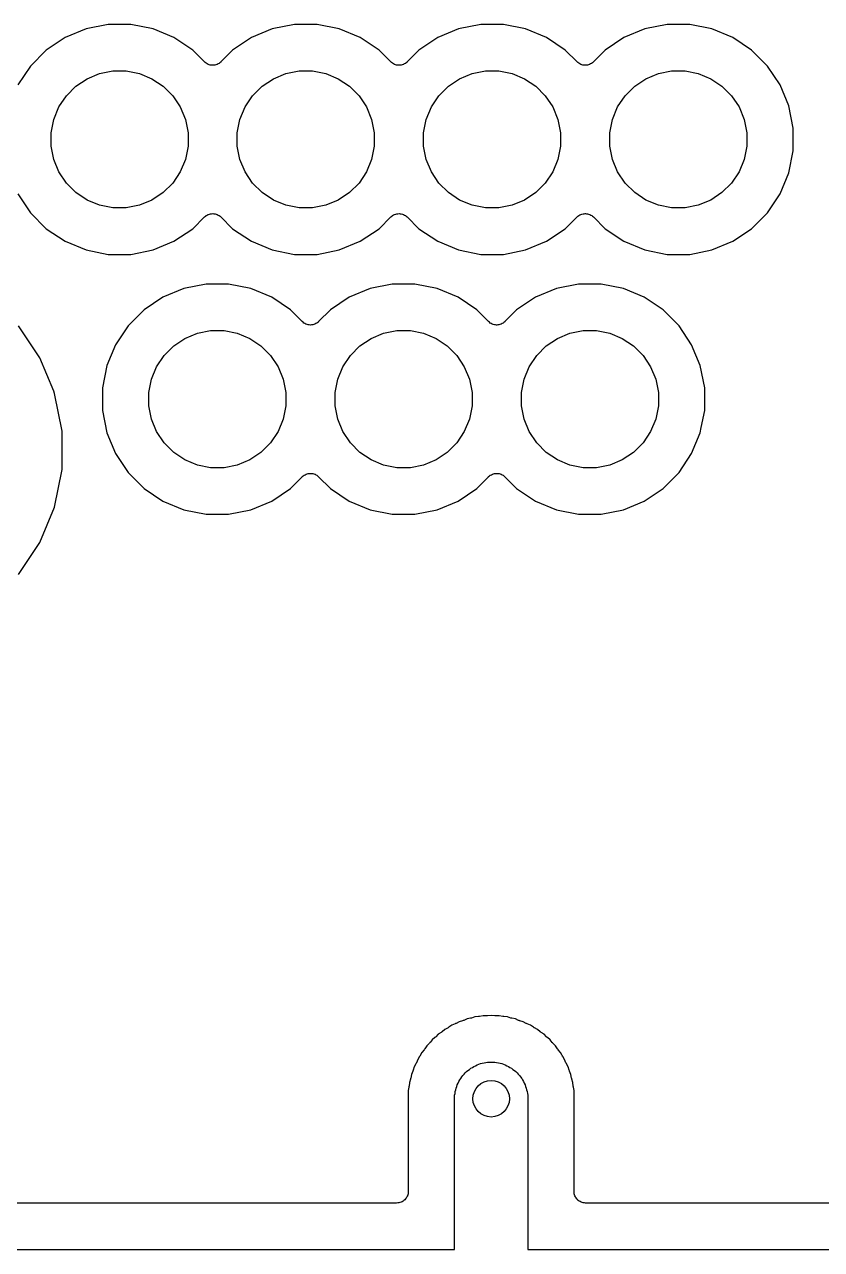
# Model space of a CAD drawing. Extents: x 1.79 to 9.66, y -5.89 to -1.5.
# Drawn here: x 2.637 to 2.981, y -4.587 to -4.059 of the extents above; entities that cross this region are included whole.
import ezdxf

# ---------------------------------------------------------------- set-up
doc = ezdxf.new("R2010")
doc.units = 0
doc.header["$MEASUREMENT"] = 0
doc.layers.add('BLACK', color=7, linetype='CONTINUOUS')

msp = doc.modelspace()

# ---------------------------------------------------------------- linework, layer by layer
at = {"layer": 'BLACK', "linetype": 'CONTINUOUS'}
for p, q in [((2.67347, -4.05874), (2.6639, -4.06064)), ((2.68322, -4.05874), (2.67347, -4.05874)), ((2.69279, -4.06064), (2.68322, -4.05874)), ((2.75378, -4.05874), (2.74421, -4.06064)), ((2.76354, -4.05874), (2.75378, -4.05874)), ((2.77311, -4.06064), (2.76354, -4.05874)), ((2.8341, -4.05874), (2.82453, -4.06064)), ((2.84385, -4.05874), (2.8341, -4.05874)), ((2.85342, -4.06064), (2.84385, -4.05874)), ((2.91441, -4.05874), (2.90484, -4.06064)), ((2.92417, -4.05874), (2.91441, -4.05874)), ((2.93374, -4.06064), (2.92417, -4.05874)), ((2.65489, -4.06438), (2.64677, -4.0698)), ((2.6639, -4.06064), (2.65489, -4.06438)), ((2.70181, -4.06438), (2.69279, -4.06064)), ((2.70992, -4.0698), (2.70181, -4.06438)), ((2.7352, -4.06438), (2.72709, -4.0698)), ((2.74421, -4.06064), (2.7352, -4.06438)), ((2.78212, -4.06438), (2.77311, -4.06064)), ((2.79023, -4.0698), (2.78212, -4.06438)), ((2.81552, -4.06438), (2.8074, -4.0698)), ((2.82453, -4.06064), (2.81552, -4.06438)), ((2.86244, -4.06438), (2.85342, -4.06064)), ((2.87055, -4.0698), (2.86244, -4.06438)), ((2.89583, -4.06438), (2.88772, -4.0698)), ((2.90484, -4.06064), (2.89583, -4.06438)), ((2.94275, -4.06438), (2.93374, -4.06064)), ((2.95086, -4.0698), (2.94275, -4.06438)), ((2.64677, -4.0698), (2.63988, -4.0767)), ((2.71497, -4.07485), (2.70992, -4.0698)), ((2.72709, -4.0698), (2.72204, -4.07485)), ((2.79528, -4.07485), (2.79023, -4.0698)), ((2.8074, -4.0698), (2.80235, -4.07485)), ((2.8756, -4.07485), (2.87055, -4.0698)), ((2.88772, -4.0698), (2.88267, -4.07485)), ((2.95776, -4.0767), (2.95086, -4.0698)), ((2.71533, -4.07514), (2.71497, -4.07485)), ((2.71569, -4.07545), (2.71533, -4.07514)), ((2.72199, -4.0749), (2.72162, -4.07519)), ((2.72201, -4.07487), (2.72199, -4.0749)), ((2.72202, -4.07487), (2.72201, -4.07487)), ((2.72201, -4.07487), (2.72201, -4.07487)), ((2.72204, -4.07485), (2.72202, -4.07487)), ((2.79565, -4.07514), (2.79528, -4.07485)), ((2.79601, -4.07545), (2.79565, -4.07514)), ((2.8023, -4.0749), (2.80193, -4.07519)), ((2.80233, -4.07487), (2.8023, -4.0749)), ((2.80235, -4.07485), (2.80233, -4.07487)), ((2.80233, -4.07487), (2.80233, -4.07487)), ((2.80233, -4.07487), (2.80233, -4.07487)), ((2.87596, -4.07514), (2.8756, -4.07485)), ((2.87632, -4.07545), (2.87596, -4.07514)), ((2.88262, -4.0749), (2.88225, -4.07519)), ((2.88264, -4.07487), (2.88262, -4.0749)), ((2.88265, -4.07487), (2.88264, -4.07487)), ((2.88264, -4.07487), (2.88264, -4.07487)), ((2.88267, -4.07485), (2.88265, -4.07487)), ((2.63988, -4.0767), (2.63446, -4.08481)), ((2.66436, -4.0821), (2.66973, -4.07987)), ((2.66973, -4.07987), (2.67544, -4.07874)), ((2.67544, -4.07874), (2.68125, -4.07874)), ((2.68125, -4.07874), (2.68696, -4.07987)), ((2.68696, -4.07987), (2.69233, -4.0821)), ((2.71571, -4.07546), (2.71569, -4.07545)), ((2.71572, -4.07547), (2.71571, -4.07546)), ((2.71614, -4.07569), (2.71572, -4.07547)), ((2.71655, -4.07591), (2.71614, -4.07569)), ((2.71657, -4.07592), (2.71655, -4.07591)), ((2.71658, -4.07593), (2.71657, -4.07592)), ((2.71703, -4.07606), (2.71658, -4.07593)), ((2.71748, -4.07621), (2.71703, -4.07606)), ((2.7175, -4.07621), (2.71748, -4.07621)), ((2.71752, -4.07621), (2.7175, -4.07621)), ((2.71798, -4.07626), (2.71752, -4.07621)), ((2.71845, -4.07631), (2.71798, -4.07626)), ((2.71847, -4.07631), (2.71845, -4.07631)), ((2.71849, -4.07631), (2.71847, -4.07631)), ((2.71895, -4.07627), (2.71849, -4.07631)), ((2.71942, -4.07623), (2.71895, -4.07627)), ((2.71944, -4.07622), (2.71942, -4.07623)), ((2.71946, -4.07622), (2.71944, -4.07622)), ((2.71991, -4.07609), (2.71946, -4.07622)), ((2.72036, -4.07595), (2.71991, -4.07609)), ((2.72038, -4.07595), (2.72036, -4.07595)), ((2.72039, -4.07594), (2.72038, -4.07595)), ((2.72081, -4.07572), (2.72039, -4.07594)), ((2.72123, -4.0755), (2.72081, -4.07572)), ((2.72124, -4.07549), (2.72123, -4.0755)), ((2.72126, -4.07549), (2.72124, -4.07549)), ((2.72162, -4.07519), (2.72126, -4.07549)), ((2.74467, -4.0821), (2.75005, -4.07987)), ((2.75005, -4.07987), (2.75575, -4.07874)), ((2.75575, -4.07874), (2.76157, -4.07874)), ((2.76157, -4.07874), (2.76727, -4.07987)), ((2.76727, -4.07987), (2.77265, -4.0821)), ((2.79602, -4.07546), (2.79601, -4.07545)), ((2.79604, -4.07547), (2.79602, -4.07546)), ((2.79645, -4.07569), (2.79604, -4.07547)), ((2.79687, -4.07591), (2.79645, -4.07569)), ((2.79688, -4.07592), (2.79687, -4.07591)), ((2.7969, -4.07593), (2.79688, -4.07592)), ((2.79735, -4.07606), (2.7969, -4.07593)), ((2.7978, -4.07621), (2.79735, -4.07606)), ((2.79781, -4.07621), (2.7978, -4.07621)), ((2.79783, -4.07621), (2.79781, -4.07621)), ((2.7983, -4.07626), (2.79783, -4.07621)), ((2.79877, -4.07631), (2.7983, -4.07626)), ((2.79878, -4.07631), (2.79877, -4.07631)), ((2.7988, -4.07631), (2.79878, -4.07631)), ((2.79927, -4.07627), (2.7988, -4.07631)), ((2.79974, -4.07623), (2.79927, -4.07627)), ((2.79976, -4.07622), (2.79974, -4.07623)), ((2.79977, -4.07622), (2.79976, -4.07622)), ((2.80022, -4.07609), (2.79977, -4.07622)), ((2.80068, -4.07595), (2.80022, -4.07609)), ((2.80069, -4.07595), (2.80068, -4.07595)), ((2.80071, -4.07594), (2.80069, -4.07595)), ((2.80112, -4.07572), (2.80071, -4.07594)), ((2.80154, -4.0755), (2.80112, -4.07572)), ((2.80156, -4.07549), (2.80154, -4.0755)), ((2.80157, -4.07549), (2.80156, -4.07549)), ((2.80193, -4.07519), (2.80157, -4.07549)), ((2.82499, -4.0821), (2.83036, -4.07987)), ((2.83036, -4.07987), (2.83607, -4.07874)), ((2.83607, -4.07874), (2.84188, -4.07874)), ((2.84188, -4.07874), (2.84759, -4.07987)), ((2.84759, -4.07987), (2.85296, -4.0821)), ((2.87634, -4.07546), (2.87632, -4.07545)), ((2.87635, -4.07547), (2.87634, -4.07546)), ((2.87677, -4.07569), (2.87635, -4.07547)), ((2.87718, -4.07591), (2.87677, -4.07569)), ((2.8772, -4.07592), (2.87718, -4.07591)), ((2.87721, -4.07593), (2.8772, -4.07592)), ((2.87766, -4.07606), (2.87721, -4.07593)), ((2.87811, -4.07621), (2.87766, -4.07606)), ((2.87813, -4.07621), (2.87811, -4.07621)), ((2.87815, -4.07621), (2.87813, -4.07621)), ((2.87861, -4.07626), (2.87815, -4.07621)), ((2.87908, -4.07631), (2.87861, -4.07626)), ((2.8791, -4.07631), (2.87908, -4.07631)), ((2.87912, -4.07631), (2.8791, -4.07631)), ((2.87958, -4.07627), (2.87912, -4.07631)), ((2.88005, -4.07623), (2.87958, -4.07627)), ((2.88007, -4.07622), (2.88005, -4.07623)), ((2.88009, -4.07622), (2.88007, -4.07622)), ((2.88054, -4.07609), (2.88009, -4.07622)), ((2.88099, -4.07595), (2.88054, -4.07609)), ((2.88101, -4.07595), (2.88099, -4.07595)), ((2.88102, -4.07594), (2.88101, -4.07595)), ((2.88144, -4.07572), (2.88102, -4.07594)), ((2.88186, -4.0755), (2.88144, -4.07572)), ((2.88187, -4.07549), (2.88186, -4.0755)), ((2.88189, -4.07549), (2.88187, -4.07549)), ((2.88225, -4.07519), (2.88189, -4.07549)), ((2.9053, -4.0821), (2.91068, -4.07987)), ((2.91068, -4.07987), (2.91638, -4.07874)), ((2.91638, -4.07874), (2.9222, -4.07874)), ((2.9222, -4.07874), (2.9279, -4.07987)), ((2.9279, -4.07987), (2.93328, -4.0821)), ((2.96318, -4.08481), (2.95776, -4.0767)), ((2.65541, -4.08944), (2.65952, -4.08533)), ((2.65952, -4.08533), (2.66436, -4.0821)), ((2.69233, -4.0821), (2.69717, -4.08533)), ((2.69717, -4.08533), (2.70128, -4.08944)), ((2.73573, -4.08944), (2.73984, -4.08533)), ((2.73984, -4.08533), (2.74467, -4.0821)), ((2.77265, -4.0821), (2.77748, -4.08533)), ((2.77748, -4.08533), (2.7816, -4.08944)), ((2.81604, -4.08944), (2.82015, -4.08533)), ((2.82015, -4.08533), (2.82499, -4.0821)), ((2.85296, -4.0821), (2.8578, -4.08533)), ((2.8578, -4.08533), (2.86191, -4.08944)), ((2.89636, -4.08944), (2.90047, -4.08533)), ((2.90047, -4.08533), (2.9053, -4.0821)), ((2.93328, -4.0821), (2.93811, -4.08533)), ((2.93811, -4.08533), (2.94223, -4.08944)), ((2.96692, -4.09382), (2.96318, -4.08481)), ((2.65218, -4.09428), (2.65541, -4.08944)), ((2.70128, -4.08944), (2.70451, -4.09428)), ((2.73249, -4.09428), (2.73573, -4.08944)), ((2.7816, -4.08944), (2.78483, -4.09428)), ((2.81281, -4.09428), (2.81604, -4.08944)), ((2.86191, -4.08944), (2.86514, -4.09428)), ((2.89312, -4.09428), (2.89636, -4.08944)), ((2.94223, -4.08944), (2.94546, -4.09428)), ((2.64995, -4.09965), (2.65218, -4.09428)), ((2.70451, -4.09428), (2.70674, -4.09965)), ((2.73027, -4.09965), (2.73249, -4.09428)), ((2.78483, -4.09428), (2.78705, -4.09965)), ((2.81058, -4.09965), (2.81281, -4.09428)), ((2.86514, -4.09428), (2.86737, -4.09965)), ((2.8909, -4.09965), (2.89312, -4.09428)), ((2.94546, -4.09428), (2.94768, -4.09965)), ((2.96882, -4.10339), (2.96692, -4.09382)), ((2.64882, -4.10536), (2.64995, -4.09965)), ((2.70674, -4.09965), (2.70787, -4.10536)), ((2.72913, -4.10536), (2.73027, -4.09965)), ((2.78705, -4.09965), (2.78819, -4.10536)), ((2.80945, -4.10536), (2.81058, -4.09965)), ((2.86737, -4.09965), (2.8685, -4.10536)), ((2.88976, -4.10536), (2.8909, -4.09965)), ((2.94768, -4.09965), (2.94882, -4.10536)), ((2.64882, -4.11118), (2.64882, -4.10536)), ((2.70787, -4.10536), (2.70787, -4.11118)), ((2.72913, -4.11118), (2.72913, -4.10536)), ((2.78819, -4.10536), (2.78819, -4.11118)), ((2.80945, -4.11118), (2.80945, -4.10536)), ((2.8685, -4.10536), (2.8685, -4.11118)), ((2.88976, -4.11118), (2.88976, -4.10536)), ((2.94882, -4.10536), (2.94882, -4.11118)), ((2.96882, -4.11315), (2.96882, -4.10339)), ((2.64995, -4.11688), (2.64882, -4.11118)), ((2.70787, -4.11118), (2.70674, -4.11688)), ((2.73027, -4.11688), (2.72913, -4.11118)), ((2.78819, -4.11118), (2.78705, -4.11688)), ((2.81058, -4.11688), (2.80945, -4.11118)), ((2.8685, -4.11118), (2.86737, -4.11688)), ((2.8909, -4.11688), (2.88976, -4.11118)), ((2.94882, -4.11118), (2.94768, -4.11688)), ((2.65218, -4.12225), (2.64995, -4.11688)), ((2.70674, -4.11688), (2.70451, -4.12225)), ((2.73249, -4.12225), (2.73027, -4.11688)), ((2.78705, -4.11688), (2.78483, -4.12225)), ((2.81281, -4.12225), (2.81058, -4.11688)), ((2.86737, -4.11688), (2.86514, -4.12225)), ((2.89312, -4.12225), (2.8909, -4.11688)), ((2.94768, -4.11688), (2.94546, -4.12225)), ((2.96692, -4.12271), (2.96882, -4.11315)), ((2.65541, -4.12709), (2.65218, -4.12225)), ((2.70451, -4.12225), (2.70128, -4.12709)), ((2.73573, -4.12709), (2.73249, -4.12225)), ((2.78483, -4.12225), (2.7816, -4.12709)), ((2.81604, -4.12709), (2.81281, -4.12225)), ((2.86514, -4.12225), (2.86191, -4.12709)), ((2.89636, -4.12709), (2.89312, -4.12225)), ((2.94546, -4.12225), (2.94223, -4.12709)), ((2.65952, -4.1312), (2.65541, -4.12709)), ((2.70128, -4.12709), (2.69717, -4.1312)), ((2.73984, -4.1312), (2.73573, -4.12709)), ((2.7816, -4.12709), (2.77748, -4.1312)), ((2.82015, -4.1312), (2.81604, -4.12709)), ((2.86191, -4.12709), (2.8578, -4.1312)), ((2.90047, -4.1312), (2.89636, -4.12709)), ((2.94223, -4.12709), (2.93811, -4.1312)), ((2.96318, -4.13173), (2.96692, -4.12271)), ((2.63446, -4.13173), (2.63988, -4.13984)), ((2.66436, -4.13443), (2.65952, -4.1312)), ((2.69717, -4.1312), (2.69233, -4.13443)), ((2.74467, -4.13443), (2.73984, -4.1312)), ((2.77748, -4.1312), (2.77265, -4.13443)), ((2.82499, -4.13443), (2.82015, -4.1312)), ((2.8578, -4.1312), (2.85296, -4.13443)), ((2.9053, -4.13443), (2.90047, -4.1312)), ((2.93811, -4.1312), (2.93328, -4.13443)), ((2.95776, -4.13984), (2.96318, -4.13173)), ((2.66973, -4.13666), (2.66436, -4.13443)), ((2.67544, -4.1378), (2.66973, -4.13666)), ((2.68125, -4.1378), (2.67544, -4.1378)), ((2.68696, -4.13666), (2.68125, -4.1378)), ((2.69233, -4.13443), (2.68696, -4.13666)), ((2.75005, -4.13666), (2.74467, -4.13443)), ((2.75575, -4.1378), (2.75005, -4.13666)), ((2.76157, -4.1378), (2.75575, -4.1378)), ((2.76727, -4.13666), (2.76157, -4.1378)), ((2.77265, -4.13443), (2.76727, -4.13666)), ((2.83036, -4.13666), (2.82499, -4.13443)), ((2.83607, -4.1378), (2.83036, -4.13666)), ((2.84188, -4.1378), (2.83607, -4.1378)), ((2.84759, -4.13666), (2.84188, -4.1378)), ((2.85296, -4.13443), (2.84759, -4.13666)), ((2.91068, -4.13666), (2.9053, -4.13443)), ((2.91638, -4.1378), (2.91068, -4.13666)), ((2.9222, -4.1378), (2.91638, -4.1378)), ((2.9279, -4.13666), (2.9222, -4.1378)), ((2.93328, -4.13443), (2.9279, -4.13666)), ((2.63988, -4.13984), (2.64677, -4.14674)), ((2.70992, -4.14674), (2.71497, -4.14169)), ((2.71497, -4.14169), (2.71499, -4.14166)), ((2.71499, -4.14166), (2.71502, -4.14164)), ((2.71499, -4.14166), (2.71499, -4.14166)), ((2.71499, -4.14166), (2.71499, -4.14166)), ((2.71502, -4.14164), (2.71539, -4.14135)), ((2.71539, -4.14135), (2.71575, -4.14105)), ((2.71575, -4.14105), (2.71577, -4.14104)), ((2.71577, -4.14104), (2.71578, -4.14103)), ((2.71578, -4.14103), (2.7162, -4.14081)), ((2.7162, -4.14081), (2.71661, -4.14059)), ((2.71661, -4.14059), (2.71663, -4.14059)), ((2.71663, -4.14059), (2.71665, -4.14058)), ((2.71665, -4.14058), (2.7171, -4.14045)), ((2.7171, -4.14045), (2.71755, -4.14032)), ((2.71755, -4.14032), (2.71757, -4.14031)), ((2.71757, -4.14031), (2.71758, -4.14031)), ((2.71758, -4.14031), (2.71805, -4.14027)), ((2.71805, -4.14027), (2.71852, -4.14022)), ((2.71852, -4.14022), (2.71854, -4.14023)), ((2.71854, -4.14023), (2.71856, -4.14022)), ((2.71856, -4.14022), (2.71902, -4.14027)), ((2.71902, -4.14027), (2.71949, -4.14032)), ((2.71949, -4.14032), (2.71951, -4.14033)), ((2.71951, -4.14033), (2.71953, -4.14033)), ((2.71953, -4.14033), (2.71997, -4.14047)), ((2.71997, -4.14047), (2.72043, -4.14061)), ((2.72043, -4.14061), (2.72044, -4.14062)), ((2.72044, -4.14062), (2.72046, -4.14062)), ((2.72046, -4.14062), (2.72087, -4.14085)), ((2.72087, -4.14085), (2.72129, -4.14107)), ((2.72129, -4.14107), (2.7213, -4.14108)), ((2.7213, -4.14108), (2.72131, -4.14109)), ((2.72131, -4.14109), (2.72167, -4.14139)), ((2.72167, -4.14139), (2.72204, -4.14169)), ((2.72204, -4.14169), (2.72709, -4.14674)), ((2.79023, -4.14674), (2.79528, -4.14169)), ((2.79528, -4.14169), (2.79531, -4.14166)), ((2.79531, -4.14166), (2.79533, -4.14164)), ((2.79531, -4.14166), (2.79531, -4.14166)), ((2.79531, -4.14166), (2.79531, -4.14166)), ((2.79533, -4.14164), (2.7957, -4.14135)), ((2.7957, -4.14135), (2.79607, -4.14105)), ((2.79607, -4.14105), (2.79608, -4.14104)), ((2.79608, -4.14104), (2.7961, -4.14103)), ((2.7961, -4.14103), (2.79651, -4.14081)), ((2.79651, -4.14081), (2.79693, -4.14059)), ((2.79693, -4.14059), (2.79695, -4.14059)), ((2.79695, -4.14059), (2.79696, -4.14058)), ((2.79696, -4.14058), (2.79741, -4.14045)), ((2.79741, -4.14045), (2.79786, -4.14032)), ((2.79786, -4.14032), (2.79788, -4.14031)), ((2.79788, -4.14031), (2.7979, -4.14031)), ((2.7979, -4.14031), (2.79837, -4.14027)), ((2.79837, -4.14027), (2.79884, -4.14022)), ((2.79884, -4.14022), (2.79885, -4.14023)), ((2.79885, -4.14023), (2.79887, -4.14022)), ((2.79887, -4.14022), (2.79934, -4.14027)), ((2.79934, -4.14027), (2.79981, -4.14032)), ((2.79981, -4.14032), (2.79982, -4.14033)), ((2.79982, -4.14033), (2.79984, -4.14033)), ((2.79984, -4.14033), (2.80029, -4.14047)), ((2.80029, -4.14047), (2.80074, -4.14061)), ((2.80074, -4.14061), (2.80076, -4.14062)), ((2.80076, -4.14062), (2.80077, -4.14062)), ((2.80077, -4.14062), (2.80118, -4.14085)), ((2.80118, -4.14085), (2.8016, -4.14107)), ((2.8016, -4.14107), (2.80161, -4.14108)), ((2.80161, -4.14108), (2.80163, -4.14109)), ((2.80163, -4.14109), (2.80199, -4.14139)), ((2.80199, -4.14139), (2.80235, -4.14169)), ((2.80235, -4.14169), (2.8074, -4.14674)), ((2.87055, -4.14674), (2.8756, -4.14169)), ((2.8756, -4.14169), (2.87562, -4.14166)), ((2.87562, -4.14166), (2.87565, -4.14164)), ((2.87562, -4.14166), (2.87562, -4.14166)), ((2.87562, -4.14166), (2.87562, -4.14166)), ((2.87565, -4.14164), (2.87602, -4.14135)), ((2.87602, -4.14135), (2.87638, -4.14105)), ((2.87638, -4.14105), (2.8764, -4.14104)), ((2.8764, -4.14104), (2.87641, -4.14103)), ((2.87641, -4.14103), (2.87683, -4.14081)), ((2.87683, -4.14081), (2.87724, -4.14059)), ((2.87724, -4.14059), (2.87726, -4.14059)), ((2.87726, -4.14059), (2.87728, -4.14058)), ((2.87728, -4.14058), (2.87773, -4.14045)), ((2.87773, -4.14045), (2.87818, -4.14032)), ((2.87818, -4.14032), (2.8782, -4.14031)), ((2.8782, -4.14031), (2.87821, -4.14031)), ((2.87821, -4.14031), (2.87868, -4.14027)), ((2.87868, -4.14027), (2.87915, -4.14022)), ((2.87915, -4.14022), (2.87917, -4.14023)), ((2.87917, -4.14023), (2.87919, -4.14022)), ((2.87919, -4.14022), (2.87965, -4.14027)), ((2.87965, -4.14027), (2.88012, -4.14032)), ((2.88012, -4.14032), (2.88014, -4.14033)), ((2.88014, -4.14033), (2.88016, -4.14033)), ((2.88016, -4.14033), (2.8806, -4.14047)), ((2.8806, -4.14047), (2.88106, -4.14061)), ((2.88106, -4.14061), (2.88107, -4.14062)), ((2.88107, -4.14062), (2.88109, -4.14062)), ((2.88109, -4.14062), (2.8815, -4.14085)), ((2.8815, -4.14085), (2.88192, -4.14107)), ((2.88192, -4.14107), (2.88193, -4.14108)), ((2.88193, -4.14108), (2.88194, -4.14109)), ((2.88194, -4.14109), (2.8823, -4.14139)), ((2.8823, -4.14139), (2.88267, -4.14169)), ((2.88267, -4.14169), (2.88772, -4.14674)), ((2.95086, -4.14674), (2.95776, -4.13984)), ((2.64677, -4.14674), (2.65489, -4.15216)), ((2.70181, -4.15216), (2.70992, -4.14674)), ((2.72709, -4.14674), (2.7352, -4.15216)), ((2.78212, -4.15216), (2.79023, -4.14674)), ((2.8074, -4.14674), (2.81552, -4.15216)), ((2.86244, -4.15216), (2.87055, -4.14674)), ((2.88772, -4.14674), (2.89583, -4.15216)), ((2.94275, -4.15216), (2.95086, -4.14674)), ((2.65489, -4.15216), (2.6639, -4.15589)), ((2.69279, -4.15589), (2.70181, -4.15216)), ((2.7352, -4.15216), (2.74421, -4.15589)), ((2.77311, -4.15589), (2.78212, -4.15216)), ((2.81552, -4.15216), (2.82453, -4.15589)), ((2.85342, -4.15589), (2.86244, -4.15216)), ((2.89583, -4.15216), (2.90484, -4.15589)), ((2.93374, -4.15589), (2.94275, -4.15216)), ((2.6639, -4.15589), (2.67347, -4.1578)), ((2.67347, -4.1578), (2.68322, -4.1578)), ((2.68322, -4.1578), (2.69279, -4.15589)), ((2.74421, -4.15589), (2.75378, -4.1578)), ((2.75378, -4.1578), (2.76354, -4.1578)), ((2.76354, -4.1578), (2.77311, -4.15589)), ((2.82453, -4.15589), (2.8341, -4.1578)), ((2.8341, -4.1578), (2.84385, -4.1578)), ((2.84385, -4.1578), (2.85342, -4.15589)), ((2.90484, -4.15589), (2.91441, -4.1578)), ((2.91441, -4.1578), (2.92417, -4.1578)), ((2.92417, -4.1578), (2.93374, -4.15589)), ((2.70606, -4.17256), (2.69704, -4.1763)), ((2.71563, -4.17066), (2.70606, -4.17256)), ((2.72538, -4.17066), (2.71563, -4.17066)), ((2.73495, -4.17256), (2.72538, -4.17066)), ((2.74396, -4.1763), (2.73495, -4.17256)), ((2.78637, -4.17256), (2.77736, -4.1763)), ((2.79594, -4.17066), (2.78637, -4.17256)), ((2.8057, -4.17066), (2.79594, -4.17066)), ((2.81527, -4.17256), (2.8057, -4.17066)), ((2.82428, -4.1763), (2.81527, -4.17256)), ((2.86669, -4.17256), (2.85767, -4.1763)), ((2.87626, -4.17066), (2.86669, -4.17256)), ((2.88601, -4.17066), (2.87626, -4.17066)), ((2.89558, -4.17256), (2.88601, -4.17066)), ((2.90459, -4.1763), (2.89558, -4.17256)), ((2.69704, -4.1763), (2.68893, -4.18172)), ((2.75208, -4.18172), (2.74396, -4.1763)), ((2.77736, -4.1763), (2.76925, -4.18172)), ((2.83239, -4.18172), (2.82428, -4.1763)), ((2.85767, -4.1763), (2.84956, -4.18172)), ((2.91271, -4.18172), (2.90459, -4.1763)), ((2.68893, -4.18172), (2.68203, -4.18862)), ((2.75713, -4.18677), (2.75208, -4.18172)), ((2.76925, -4.18172), (2.7642, -4.18677)), ((2.83744, -4.18677), (2.83239, -4.18172)), ((2.84956, -4.18172), (2.84451, -4.18677)), ((2.9196, -4.18862), (2.91271, -4.18172)), ((2.64403, -4.20241), (2.63483, -4.18866)), ((2.68203, -4.18862), (2.67661, -4.19673)), ((2.71189, -4.1918), (2.7176, -4.19066)), ((2.7176, -4.19066), (2.72341, -4.19066)), ((2.72341, -4.19066), (2.72912, -4.1918)), ((2.75749, -4.18707), (2.75713, -4.18677)), ((2.75785, -4.18737), (2.75749, -4.18707)), ((2.75787, -4.18738), (2.75785, -4.18737)), ((2.75788, -4.18739), (2.75787, -4.18738)), ((2.75829, -4.18761), (2.75788, -4.18739)), ((2.75871, -4.18784), (2.75829, -4.18761)), ((2.75872, -4.18784), (2.75871, -4.18784)), ((2.75874, -4.18785), (2.75872, -4.18784)), ((2.75919, -4.18799), (2.75874, -4.18785)), ((2.75964, -4.18813), (2.75919, -4.18799)), ((2.75966, -4.18813), (2.75964, -4.18813)), ((2.75967, -4.18813), (2.75966, -4.18813)), ((2.76014, -4.18818), (2.75967, -4.18813)), ((2.76061, -4.18823), (2.76014, -4.18818)), ((2.76063, -4.18823), (2.76061, -4.18823)), ((2.76064, -4.18823), (2.76063, -4.18823)), ((2.76111, -4.18819), (2.76064, -4.18823)), ((2.76158, -4.18815), (2.76111, -4.18819)), ((2.7616, -4.18814), (2.76158, -4.18815)), ((2.76162, -4.18814), (2.7616, -4.18814)), ((2.76206, -4.18801), (2.76162, -4.18814)), ((2.76252, -4.18788), (2.76206, -4.18801)), ((2.76253, -4.18787), (2.76252, -4.18788)), ((2.76255, -4.18786), (2.76253, -4.18787)), ((2.76297, -4.18764), (2.76255, -4.18786)), ((2.76338, -4.18743), (2.76297, -4.18764)), ((2.7634, -4.18742), (2.76338, -4.18743)), ((2.76341, -4.18741), (2.7634, -4.18742)), ((2.76378, -4.18711), (2.76341, -4.18741)), ((2.76415, -4.18682), (2.76378, -4.18711)), ((2.76417, -4.18679), (2.76415, -4.18682)), ((2.7642, -4.18677), (2.76417, -4.18679)), ((2.76417, -4.18679), (2.76417, -4.18679)), ((2.76417, -4.18679), (2.76417, -4.18679)), ((2.79221, -4.1918), (2.79791, -4.19066)), ((2.79791, -4.19066), (2.80373, -4.19066)), ((2.80373, -4.19066), (2.80943, -4.1918)), ((2.8378, -4.18707), (2.83744, -4.18677)), ((2.83817, -4.18737), (2.8378, -4.18707)), ((2.83818, -4.18738), (2.83817, -4.18737)), ((2.83819, -4.18739), (2.83818, -4.18738)), ((2.83861, -4.18761), (2.83819, -4.18739)), ((2.83902, -4.18784), (2.83861, -4.18761)), ((2.83904, -4.18784), (2.83902, -4.18784)), ((2.83905, -4.18785), (2.83904, -4.18784)), ((2.8395, -4.18799), (2.83905, -4.18785)), ((2.83995, -4.18813), (2.8395, -4.18799)), ((2.83997, -4.18813), (2.83995, -4.18813)), ((2.83999, -4.18813), (2.83997, -4.18813)), ((2.84045, -4.18818), (2.83999, -4.18813)), ((2.84092, -4.18823), (2.84045, -4.18818)), ((2.84094, -4.18823), (2.84092, -4.18823)), ((2.84096, -4.18823), (2.84094, -4.18823)), ((2.84142, -4.18819), (2.84096, -4.18823)), ((2.8419, -4.18815), (2.84142, -4.18819)), ((2.84191, -4.18814), (2.8419, -4.18815)), ((2.84193, -4.18814), (2.84191, -4.18814)), ((2.84238, -4.18801), (2.84193, -4.18814)), ((2.84283, -4.18788), (2.84238, -4.18801)), ((2.84285, -4.18787), (2.84283, -4.18788)), ((2.84287, -4.18786), (2.84285, -4.18787)), ((2.84328, -4.18764), (2.84287, -4.18786)), ((2.8437, -4.18743), (2.84328, -4.18764)), ((2.84371, -4.18742), (2.8437, -4.18743)), ((2.84373, -4.18741), (2.84371, -4.18742)), ((2.84409, -4.18711), (2.84373, -4.18741)), ((2.84446, -4.18682), (2.84409, -4.18711)), ((2.84449, -4.18679), (2.84446, -4.18682)), ((2.84451, -4.18677), (2.84449, -4.18679)), ((2.84449, -4.18679), (2.84449, -4.18679)), ((2.84449, -4.18679), (2.84449, -4.18679)), ((2.87252, -4.1918), (2.87823, -4.19066)), ((2.87823, -4.19066), (2.88404, -4.19066)), ((2.88404, -4.19066), (2.88975, -4.1918)), ((2.92502, -4.19673), (2.9196, -4.18862)), ((2.70168, -4.19725), (2.70652, -4.19402)), ((2.70652, -4.19402), (2.71189, -4.1918)), ((2.72912, -4.1918), (2.73449, -4.19402)), ((2.73449, -4.19402), (2.73933, -4.19725)), ((2.782, -4.19725), (2.78683, -4.19402)), ((2.78683, -4.19402), (2.79221, -4.1918)), ((2.80943, -4.1918), (2.81481, -4.19402)), ((2.81481, -4.19402), (2.81964, -4.19725)), ((2.86231, -4.19725), (2.86715, -4.19402)), ((2.86715, -4.19402), (2.87252, -4.1918)), ((2.88975, -4.1918), (2.89512, -4.19402)), ((2.89512, -4.19402), (2.89996, -4.19725)), ((2.67661, -4.19673), (2.67288, -4.20574)), ((2.69434, -4.2062), (2.69757, -4.20137)), ((2.69757, -4.20137), (2.70168, -4.19725)), ((2.73933, -4.19725), (2.74344, -4.20137)), ((2.74344, -4.20137), (2.74667, -4.2062)), ((2.77465, -4.2062), (2.77788, -4.20137)), ((2.77788, -4.20137), (2.782, -4.19725)), ((2.81964, -4.19725), (2.82375, -4.20137)), ((2.82375, -4.20137), (2.82699, -4.2062)), ((2.85497, -4.2062), (2.8582, -4.20137)), ((2.8582, -4.20137), (2.86231, -4.19725)), ((2.89996, -4.19725), (2.90407, -4.20137)), ((2.90407, -4.20137), (2.9073, -4.2062)), ((2.92876, -4.20574), (2.92502, -4.19673)), ((2.64996, -4.21673), (2.64403, -4.20241)), ((2.67288, -4.20574), (2.67098, -4.21531)), ((2.69211, -4.21158), (2.69434, -4.2062)), ((2.74667, -4.2062), (2.7489, -4.21158)), ((2.77243, -4.21158), (2.77465, -4.2062)), ((2.82699, -4.2062), (2.82921, -4.21158)), ((2.85274, -4.21158), (2.85497, -4.2062)), ((2.9073, -4.2062), (2.90953, -4.21158)), ((2.93066, -4.21531), (2.92876, -4.20574)), ((2.69098, -4.21728), (2.69211, -4.21158)), ((2.7489, -4.21158), (2.75003, -4.21728)), ((2.77129, -4.21728), (2.77243, -4.21158)), ((2.82921, -4.21158), (2.83035, -4.21728)), ((2.85161, -4.21728), (2.85274, -4.21158)), ((2.90953, -4.21158), (2.91066, -4.21728)), ((2.65036, -4.21769), (2.64996, -4.21673)), ((2.64996, -4.21673), (2.64996, -4.21673)), ((2.67098, -4.21531), (2.67098, -4.22507)), ((2.69098, -4.2231), (2.69098, -4.21728)), ((2.75003, -4.21728), (2.75003, -4.2231)), ((2.77129, -4.2231), (2.77129, -4.21728)), ((2.83035, -4.21728), (2.83035, -4.2231)), ((2.85161, -4.2231), (2.85161, -4.21728)), ((2.91066, -4.21728), (2.91066, -4.2231)), ((2.93066, -4.22507), (2.93066, -4.21531)), ((2.65358, -4.23392), (2.65036, -4.21769)), ((2.67098, -4.22507), (2.67288, -4.23464)), ((2.69211, -4.2288), (2.69098, -4.2231)), ((2.75003, -4.2231), (2.7489, -4.2288)), ((2.77243, -4.2288), (2.77129, -4.2231)), ((2.83035, -4.2231), (2.82921, -4.2288)), ((2.85274, -4.2288), (2.85161, -4.2231)), ((2.91066, -4.2231), (2.90953, -4.2288)), ((2.92919, -4.23245), (2.93066, -4.22507)), ((2.69434, -4.23418), (2.69211, -4.2288)), ((2.7489, -4.2288), (2.74667, -4.23418)), ((2.77465, -4.23418), (2.77243, -4.2288)), ((2.82921, -4.2288), (2.82699, -4.23418)), ((2.85497, -4.23418), (2.85274, -4.2288)), ((2.90953, -4.2288), (2.9073, -4.23418)), ((2.92876, -4.23464), (2.92919, -4.23245)), ((2.92919, -4.23245), (2.92919, -4.23245)), ((2.65358, -4.25046), (2.65358, -4.23392)), ((2.67288, -4.23464), (2.67661, -4.24365)), ((2.69757, -4.23901), (2.69434, -4.23418)), ((2.74667, -4.23418), (2.74344, -4.23901)), ((2.77788, -4.23901), (2.77465, -4.23418)), ((2.82699, -4.23418), (2.82375, -4.23901)), ((2.8582, -4.23901), (2.85497, -4.23418)), ((2.9073, -4.23418), (2.90407, -4.23901)), ((2.92502, -4.24365), (2.92876, -4.23464)), ((2.67661, -4.24365), (2.68203, -4.25176)), ((2.70168, -4.24312), (2.69757, -4.23901)), ((2.70652, -4.24636), (2.70168, -4.24312)), ((2.73933, -4.24312), (2.73449, -4.24636)), ((2.74344, -4.23901), (2.73933, -4.24312)), ((2.782, -4.24312), (2.77788, -4.23901)), ((2.78683, -4.24636), (2.782, -4.24312)), ((2.81964, -4.24312), (2.81481, -4.24636)), ((2.82375, -4.23901), (2.81964, -4.24312)), ((2.86231, -4.24312), (2.8582, -4.23901)), ((2.86715, -4.24636), (2.86231, -4.24312)), ((2.89996, -4.24312), (2.89512, -4.24636)), ((2.90407, -4.23901), (2.89996, -4.24312)), ((2.9196, -4.25176), (2.92502, -4.24365)), ((2.71189, -4.24858), (2.70652, -4.24636)), ((2.7176, -4.24972), (2.71189, -4.24858)), ((2.72912, -4.24858), (2.72341, -4.24972)), ((2.73449, -4.24636), (2.72912, -4.24858)), ((2.79221, -4.24858), (2.78683, -4.24636)), ((2.79791, -4.24972), (2.79221, -4.24858)), ((2.80943, -4.24858), (2.80373, -4.24972)), ((2.81481, -4.24636), (2.80943, -4.24858)), ((2.87252, -4.24858), (2.86715, -4.24636)), ((2.87823, -4.24972), (2.87252, -4.24858)), ((2.88975, -4.24858), (2.88404, -4.24972)), ((2.89512, -4.24636), (2.88975, -4.24858)), ((2.65036, -4.26668), (2.65358, -4.25046)), ((2.68203, -4.25176), (2.68893, -4.25866)), ((2.72341, -4.24972), (2.7176, -4.24972)), ((2.75208, -4.25866), (2.75713, -4.25361)), ((2.75713, -4.25361), (2.75715, -4.25359)), ((2.75715, -4.25358), (2.75718, -4.25356)), ((2.75715, -4.25359), (2.75715, -4.25358)), ((2.75715, -4.25358), (2.75715, -4.25358)), ((2.75718, -4.25356), (2.75754, -4.25327)), ((2.75754, -4.25327), (2.75791, -4.25297)), ((2.75791, -4.25297), (2.75792, -4.25296)), ((2.75792, -4.25296), (2.75794, -4.25295)), ((2.75794, -4.25295), (2.75836, -4.25274)), ((2.75836, -4.25274), (2.75877, -4.25252)), ((2.75877, -4.25252), (2.75879, -4.25251)), ((2.75879, -4.25251), (2.7588, -4.2525)), ((2.7588, -4.2525), (2.75926, -4.25237)), ((2.75926, -4.25237), (2.75971, -4.25224)), ((2.75971, -4.25224), (2.75972, -4.25224)), ((2.75972, -4.25224), (2.75974, -4.25223)), ((2.75974, -4.25223), (2.76021, -4.25219)), ((2.76021, -4.25219), (2.76068, -4.25215)), ((2.76068, -4.25215), (2.7607, -4.25215)), ((2.7607, -4.25215), (2.76071, -4.25215)), ((2.76071, -4.25215), (2.76118, -4.2522)), ((2.76118, -4.2522), (2.76165, -4.25224)), ((2.76165, -4.25224), (2.76167, -4.25225)), ((2.76167, -4.25225), (2.76168, -4.25225)), ((2.76168, -4.25225), (2.76213, -4.25239)), ((2.76213, -4.25239), (2.76258, -4.25253)), ((2.76258, -4.25253), (2.7626, -4.25254)), ((2.7626, -4.25254), (2.76262, -4.25254)), ((2.76262, -4.25254), (2.76303, -4.25277)), ((2.76303, -4.25277), (2.76344, -4.25299)), ((2.76344, -4.25299), (2.76346, -4.253)), ((2.76346, -4.253), (2.76347, -4.25301)), ((2.76347, -4.25301), (2.76383, -4.25331)), ((2.76383, -4.25331), (2.7642, -4.25361)), ((2.7642, -4.25361), (2.76925, -4.25866)), ((2.80373, -4.24972), (2.79791, -4.24972)), ((2.83239, -4.25866), (2.83744, -4.25361)), ((2.83744, -4.25361), (2.83746, -4.25359)), ((2.83746, -4.25359), (2.83747, -4.25358)), ((2.83747, -4.25358), (2.83749, -4.25356)), ((2.83747, -4.25358), (2.83747, -4.25358)), ((2.83749, -4.25356), (2.83786, -4.25327)), ((2.83786, -4.25327), (2.83822, -4.25297)), ((2.83822, -4.25297), (2.83824, -4.25296)), ((2.83824, -4.25296), (2.83825, -4.25295)), ((2.83825, -4.25295), (2.83867, -4.25274)), ((2.83867, -4.25274), (2.83909, -4.25252)), ((2.83909, -4.25252), (2.8391, -4.25251)), ((2.8391, -4.25251), (2.83912, -4.2525)), ((2.83912, -4.2525), (2.83957, -4.25237)), ((2.83957, -4.25237), (2.84002, -4.25224)), ((2.84002, -4.25224), (2.84004, -4.25224)), ((2.84004, -4.25224), (2.84006, -4.25223)), ((2.84006, -4.25223), (2.84053, -4.25219)), ((2.84053, -4.25219), (2.84099, -4.25215)), ((2.84099, -4.25215), (2.84101, -4.25215)), ((2.84101, -4.25215), (2.84103, -4.25215)), ((2.84103, -4.25215), (2.84149, -4.2522)), ((2.84149, -4.2522), (2.84196, -4.25224)), ((2.84196, -4.25224), (2.84198, -4.25225)), ((2.84198, -4.25225), (2.842, -4.25225)), ((2.842, -4.25225), (2.84245, -4.25239)), ((2.84245, -4.25239), (2.8429, -4.25253)), ((2.8429, -4.25253), (2.84291, -4.25254)), ((2.84291, -4.25254), (2.84293, -4.25254)), ((2.84293, -4.25254), (2.84334, -4.25277)), ((2.84334, -4.25277), (2.84376, -4.25299)), ((2.84376, -4.25299), (2.84377, -4.253)), ((2.84377, -4.253), (2.84379, -4.25301)), ((2.84379, -4.25301), (2.84414, -4.25331)), ((2.84414, -4.25331), (2.84451, -4.25361)), ((2.84451, -4.25361), (2.84956, -4.25866)), ((2.88404, -4.24972), (2.87823, -4.24972)), ((2.91271, -4.25866), (2.9196, -4.25176)), ((2.68893, -4.25866), (2.69704, -4.26408)), ((2.74396, -4.26408), (2.75208, -4.25866)), ((2.76925, -4.25866), (2.77736, -4.26408)), ((2.82428, -4.26408), (2.83239, -4.25866)), ((2.84956, -4.25866), (2.85767, -4.26408)), ((2.90459, -4.26408), (2.91271, -4.25866)), ((2.69704, -4.26408), (2.70606, -4.26781)), ((2.73495, -4.26781), (2.74396, -4.26408)), ((2.77736, -4.26408), (2.78637, -4.26781)), ((2.81527, -4.26781), (2.82428, -4.26408)), ((2.85767, -4.26408), (2.86669, -4.26781)), ((2.89558, -4.26781), (2.90459, -4.26408)), ((2.64403, -4.28197), (2.65036, -4.26668)), ((2.70606, -4.26781), (2.71563, -4.26972)), ((2.71563, -4.26972), (2.72538, -4.26972)), ((2.72538, -4.26972), (2.73495, -4.26781)), ((2.78637, -4.26781), (2.79594, -4.26972)), ((2.79594, -4.26972), (2.8057, -4.26972)), ((2.8057, -4.26972), (2.81527, -4.26781)), ((2.86669, -4.26781), (2.87626, -4.26972)), ((2.87626, -4.26972), (2.88601, -4.26972)), ((2.88601, -4.26972), (2.89558, -4.26781)), ((2.63483, -4.29572), (2.64403, -4.28197)), ((2.83005, -4.48688), (2.82985, -4.48692)), ((2.83012, -4.48686), (2.83005, -4.48688)), ((2.83157, -4.48642), (2.83012, -4.48686)), ((2.83309, -4.48627), (2.83157, -4.48642)), ((2.83329, -4.48623), (2.83309, -4.48627)), ((2.8335, -4.48622), (2.83329, -4.48623)), ((2.83357, -4.4862), (2.8335, -4.48622)), ((2.83506, -4.48591), (2.83357, -4.4862)), ((2.83658, -4.48591), (2.83506, -4.48591)), ((2.83679, -4.48588), (2.83658, -4.48591)), ((2.837, -4.48589), (2.83679, -4.48588)), ((2.83707, -4.48588), (2.837, -4.48589)), ((2.83858, -4.48573), (2.83707, -4.48588)), ((2.84009, -4.48588), (2.83858, -4.48573)), ((2.8403, -4.48588), (2.84009, -4.48588)), ((2.84051, -4.48591), (2.8403, -4.48588)), ((2.84058, -4.48591), (2.84051, -4.48591)), ((2.8421, -4.48591), (2.84058, -4.48591)), ((2.84359, -4.4862), (2.8421, -4.48591)), ((2.8438, -4.48622), (2.84359, -4.4862)), ((2.84401, -4.48627), (2.8438, -4.48622)), ((2.84408, -4.48627), (2.84401, -4.48627)), ((2.84559, -4.48642), (2.84408, -4.48627)), ((2.84704, -4.48686), (2.84559, -4.48642)), ((2.84725, -4.4869), (2.84704, -4.48686)), ((2.81863, -4.49179), (2.81745, -4.49275)), ((2.81997, -4.49107), (2.81863, -4.49179)), ((2.82014, -4.49095), (2.81997, -4.49107)), ((2.82033, -4.49086), (2.82014, -4.49095)), ((2.82039, -4.49082), (2.82033, -4.49086)), ((2.82165, -4.48997), (2.82039, -4.49082)), ((2.82305, -4.48939), (2.82165, -4.48997)), ((2.82324, -4.48929), (2.82305, -4.48939)), ((2.82344, -4.48922), (2.82324, -4.48929)), ((2.8235, -4.48918), (2.82344, -4.48922)), ((2.82484, -4.48847), (2.8235, -4.48918)), ((2.82629, -4.48803), (2.82484, -4.48847)), ((2.82648, -4.48795), (2.82629, -4.48803)), ((2.82669, -4.48789), (2.82648, -4.48795)), ((2.82675, -4.48786), (2.82669, -4.48789)), ((2.82816, -4.48728), (2.82675, -4.48786)), ((2.82965, -4.48698), (2.82816, -4.48728)), ((2.82985, -4.48692), (2.82965, -4.48698)), ((2.84745, -4.48697), (2.84725, -4.4869)), ((2.84752, -4.48698), (2.84745, -4.48697)), ((2.84901, -4.48728), (2.84752, -4.48698)), ((2.85041, -4.48786), (2.84901, -4.48728)), ((2.85062, -4.48792), (2.85041, -4.48786)), ((2.85081, -4.48801), (2.85062, -4.48792)), ((2.85088, -4.48803), (2.85081, -4.48801)), ((2.85233, -4.48847), (2.85088, -4.48803)), ((2.85367, -4.48918), (2.85233, -4.48847)), ((2.85386, -4.48926), (2.85367, -4.48918)), ((2.85405, -4.48937), (2.85386, -4.48926)), ((2.85411, -4.48939), (2.85405, -4.48937)), ((2.85552, -4.48997), (2.85411, -4.48939)), ((2.85678, -4.49082), (2.85552, -4.48997)), ((2.85696, -4.49092), (2.85678, -4.49082)), ((2.85714, -4.49104), (2.85696, -4.49092)), ((2.8572, -4.49107), (2.85714, -4.49104)), ((2.85854, -4.49179), (2.8572, -4.49107)), ((2.85971, -4.49275), (2.85854, -4.49179)), ((2.81222, -4.49743), (2.81217, -4.49748)), ((2.81318, -4.49625), (2.81222, -4.49743)), ((2.81436, -4.49529), (2.81318, -4.49625)), ((2.81451, -4.49514), (2.81436, -4.49529)), ((2.81467, -4.49501), (2.81451, -4.49514)), ((2.81472, -4.49496), (2.81467, -4.49501)), ((2.81579, -4.49389), (2.81472, -4.49496)), ((2.81706, -4.49304), (2.81579, -4.49389)), ((2.81722, -4.49291), (2.81706, -4.49304)), ((2.8174, -4.49279), (2.81722, -4.49291)), ((2.81745, -4.49275), (2.8174, -4.49279)), ((2.85989, -4.49287), (2.85971, -4.49275)), ((2.86005, -4.493), (2.85989, -4.49287)), ((2.86011, -4.49304), (2.86005, -4.493)), ((2.86137, -4.49389), (2.86011, -4.49304)), ((2.86245, -4.49496), (2.86137, -4.49389)), ((2.86261, -4.49509), (2.86245, -4.49496)), ((2.86275, -4.49525), (2.86261, -4.49509)), ((2.86281, -4.49529), (2.86275, -4.49525)), ((2.86398, -4.49625), (2.86281, -4.49529)), ((2.86495, -4.49743), (2.86398, -4.49625)), ((2.8651, -4.49758), (2.86495, -4.49743)), ((2.80872, -4.5017), (2.808, -4.50304)), ((2.80968, -4.50052), (2.80872, -4.5017)), ((2.8098, -4.50035), (2.80968, -4.50052)), ((2.80993, -4.50019), (2.8098, -4.50035)), ((2.80997, -4.50013), (2.80993, -4.50019)), ((2.81082, -4.49887), (2.80997, -4.50013)), ((2.81189, -4.49779), (2.81082, -4.49887)), ((2.81202, -4.49763), (2.81189, -4.49779)), ((2.81217, -4.49748), (2.81202, -4.49763)), ((2.86523, -4.49774), (2.8651, -4.49758)), ((2.86528, -4.49779), (2.86523, -4.49774)), ((2.86635, -4.49887), (2.86528, -4.49779)), ((2.86719, -4.50013), (2.86635, -4.49887)), ((2.86733, -4.50029), (2.86719, -4.50013)), ((2.86744, -4.50047), (2.86733, -4.50029)), ((2.86749, -4.50052), (2.86744, -4.50047)), ((2.86845, -4.5017), (2.86749, -4.50052)), ((2.86917, -4.50304), (2.86845, -4.5017)), ((2.8054, -4.50791), (2.80496, -4.50936)), ((2.80611, -4.50657), (2.8054, -4.50791)), ((2.80619, -4.50637), (2.80611, -4.50657)), ((2.80629, -4.50619), (2.80619, -4.50637)), ((2.80632, -4.50612), (2.80629, -4.50619)), ((2.8069, -4.50472), (2.80632, -4.50612)), ((2.80775, -4.50346), (2.8069, -4.50472)), ((2.80785, -4.50327), (2.80775, -4.50346)), ((2.80797, -4.5031), (2.80785, -4.50327)), ((2.808, -4.50304), (2.80797, -4.5031)), ((2.83048, -4.50813), (2.83112, -4.5077)), ((2.83112, -4.5077), (2.83184, -4.5074)), ((2.83184, -4.5074), (2.83253, -4.50703)), ((2.83253, -4.50703), (2.83327, -4.50681)), ((2.83327, -4.50681), (2.83399, -4.50651)), ((2.83399, -4.50651), (2.83475, -4.50636)), ((2.83475, -4.50636), (2.8355, -4.50613)), ((2.8355, -4.50613), (2.83627, -4.50606)), ((2.83627, -4.50606), (2.83703, -4.50591)), ((2.83703, -4.50591), (2.83781, -4.50591)), ((2.83781, -4.50591), (2.83858, -4.50583)), ((2.83858, -4.50583), (2.83936, -4.50591)), ((2.83936, -4.50591), (2.84013, -4.50591)), ((2.84013, -4.50591), (2.8409, -4.50606)), ((2.8409, -4.50606), (2.84167, -4.50613)), ((2.84167, -4.50613), (2.84241, -4.50636)), ((2.84241, -4.50636), (2.84318, -4.50651)), ((2.84318, -4.50651), (2.84389, -4.50681)), ((2.84389, -4.50681), (2.84464, -4.50703)), ((2.84464, -4.50703), (2.84532, -4.5074)), ((2.84532, -4.5074), (2.84604, -4.5077)), ((2.84604, -4.5077), (2.84669, -4.50813)), ((2.86928, -4.50321), (2.86917, -4.50304)), ((2.86938, -4.5034), (2.86928, -4.50321)), ((2.86942, -4.50346), (2.86938, -4.5034)), ((2.87026, -4.50472), (2.86942, -4.50346)), ((2.87084, -4.50612), (2.87026, -4.50472)), ((2.87094, -4.50631), (2.87084, -4.50612)), ((2.87102, -4.50651), (2.87094, -4.50631)), ((2.87105, -4.50657), (2.87102, -4.50651)), ((2.87177, -4.50791), (2.87105, -4.50657)), ((2.87221, -4.50936), (2.87177, -4.50791)), ((2.80379, -4.51319), (2.80335, -4.51465)), ((2.80383, -4.51299), (2.80379, -4.51319)), ((2.8039, -4.51278), (2.80383, -4.51299)), ((2.80391, -4.51272), (2.8039, -4.51278)), ((2.80421, -4.51123), (2.80391, -4.51272)), ((2.80479, -4.50982), (2.80421, -4.51123)), ((2.80485, -4.50962), (2.80479, -4.50982)), ((2.80493, -4.50943), (2.80485, -4.50962)), ((2.80496, -4.50936), (2.80493, -4.50943)), ((2.82506, -4.51355), (2.82543, -4.51286)), ((2.82543, -4.51286), (2.82592, -4.51226)), ((2.82592, -4.51226), (2.82635, -4.51161)), ((2.82635, -4.51161), (2.8269, -4.51107)), ((2.8269, -4.51107), (2.82739, -4.51046)), ((2.82739, -4.51046), (2.82799, -4.50997)), ((2.82799, -4.50997), (2.82854, -4.50942)), ((2.82854, -4.50942), (2.82919, -4.50899)), ((2.82919, -4.50899), (2.82979, -4.5085)), ((2.82979, -4.5085), (2.83048, -4.50813)), ((2.84669, -4.50813), (2.84737, -4.5085)), ((2.84737, -4.5085), (2.84797, -4.50899)), ((2.84797, -4.50899), (2.84862, -4.50942)), ((2.84862, -4.50942), (2.84917, -4.50997)), ((2.84917, -4.50997), (2.84977, -4.51046)), ((2.84977, -4.51046), (2.85027, -4.51107)), ((2.85027, -4.51107), (2.85081, -4.51161)), ((2.85081, -4.51161), (2.85125, -4.51226)), ((2.85125, -4.51226), (2.85174, -4.51286)), ((2.85174, -4.51286), (2.85211, -4.51355)), ((2.87229, -4.50955), (2.87221, -4.50936)), ((2.87235, -4.50976), (2.87229, -4.50955)), ((2.87238, -4.50982), (2.87235, -4.50976)), ((2.87296, -4.51123), (2.87238, -4.50982)), ((2.87325, -4.51272), (2.87296, -4.51123)), ((2.87331, -4.51292), (2.87325, -4.51272)), ((2.87335, -4.51313), (2.87331, -4.51292)), ((2.87337, -4.51319), (2.87335, -4.51313)), ((2.87381, -4.51465), (2.87337, -4.51319)), ((2.80313, -4.51664), (2.80283, -4.51813)), ((2.80283, -4.51813), (2.80283, -4.56161)), ((2.80315, -4.51643), (2.80313, -4.51664)), ((2.8032, -4.51623), (2.80315, -4.51643)), ((2.80335, -4.51465), (2.8032, -4.51616)), ((2.8032, -4.51616), (2.8032, -4.51623)), ((2.82306, -4.51857), (2.82329, -4.51782)), ((2.82329, -4.51782), (2.82344, -4.51706)), ((2.82344, -4.51706), (2.82374, -4.51634)), ((2.82374, -4.51634), (2.82396, -4.5156)), ((2.82396, -4.5156), (2.82433, -4.51491)), ((2.82433, -4.51491), (2.82463, -4.51419)), ((2.82463, -4.51419), (2.82506, -4.51355)), ((2.85211, -4.51355), (2.85254, -4.51419)), ((2.85254, -4.51419), (2.85284, -4.51491)), ((2.85284, -4.51491), (2.8532, -4.5156)), ((2.8532, -4.5156), (2.85343, -4.51634)), ((2.85343, -4.51634), (2.85373, -4.51706)), ((2.85373, -4.51706), (2.85388, -4.51782)), ((2.85388, -4.51782), (2.8541, -4.51857)), ((2.87396, -4.51616), (2.87381, -4.51465)), ((2.874, -4.51636), (2.87396, -4.51616)), ((2.87402, -4.51657), (2.874, -4.51636)), ((2.87403, -4.51664), (2.87402, -4.51657)), ((2.87433, -4.51813), (2.87403, -4.51664)), ((2.87433, -4.56161), (2.87433, -4.51813)), ((2.82283, -4.5201), (2.82299, -4.51934)), ((2.82283, -4.52088), (2.82283, -4.5201)), ((2.82283, -4.54315), (2.82283, -4.52088)), ((2.82299, -4.51934), (2.82306, -4.51857)), ((2.8541, -4.51857), (2.85418, -4.51934)), ((2.85418, -4.51934), (2.85433, -4.5201)), ((2.85433, -4.5201), (2.85433, -4.58661)), ((2.82283, -4.58661), (2.82283, -4.54315)), ((2.82283, -4.54315), (2.82283, -4.54315)), ((2.80016, -4.56602), (2.79974, -4.56624)), ((2.80057, -4.5658), (2.80016, -4.56602)), ((2.80059, -4.56579), (2.80057, -4.5658)), ((2.8006, -4.56578), (2.80059, -4.56579)), ((2.80097, -4.56548), (2.8006, -4.56578)), ((2.80133, -4.56519), (2.80097, -4.56548)), ((2.80134, -4.56517), (2.80133, -4.56519)), ((2.80136, -4.56516), (2.80134, -4.56517)), ((2.80166, -4.5648), (2.80136, -4.56516)), ((2.80196, -4.56444), (2.80166, -4.5648)), ((2.80197, -4.56442), (2.80196, -4.56444)), ((2.80198, -4.56441), (2.80197, -4.56442)), ((2.8022, -4.564), (2.80198, -4.56441)), ((2.80243, -4.56358), (2.8022, -4.564)), ((2.80244, -4.56357), (2.80243, -4.56358)), ((2.80258, -4.5631), (2.80244, -4.56355)), ((2.80244, -4.56355), (2.80244, -4.56357)), ((2.80273, -4.56265), (2.80258, -4.5631)), ((2.80278, -4.56215), (2.80273, -4.56262)), ((2.80273, -4.56262), (2.80273, -4.56264)), ((2.80273, -4.56264), (2.80273, -4.56265)), ((2.80283, -4.56168), (2.80278, -4.56215)), ((2.80283, -4.56161), (2.80283, -4.56165)), ((2.80283, -4.56165), (2.80283, -4.56165)), ((2.80283, -4.56165), (2.80283, -4.56165)), ((2.80283, -4.56165), (2.80283, -4.56168)), ((2.87438, -4.56208), (2.87433, -4.56161)), ((2.87442, -4.56255), (2.87438, -4.56208)), ((2.87442, -4.56257), (2.87442, -4.56255)), ((2.87443, -4.56259), (2.87442, -4.56257)), ((2.87456, -4.56304), (2.87443, -4.56259)), ((2.87469, -4.56349), (2.87456, -4.56304)), ((2.8747, -4.5635), (2.87469, -4.56349)), ((2.87471, -4.56352), (2.8747, -4.5635)), ((2.87493, -4.56393), (2.87471, -4.56352)), ((2.87515, -4.56435), (2.87493, -4.56393)), ((2.87516, -4.56437), (2.87515, -4.56435)), ((2.87517, -4.56438), (2.87516, -4.56437)), ((2.87546, -4.56475), (2.87517, -4.56438)), ((2.87576, -4.56511), (2.87546, -4.56475)), ((2.87577, -4.56512), (2.87576, -4.56511)), ((2.87578, -4.56514), (2.87577, -4.56512)), ((2.87615, -4.56544), (2.87578, -4.56514)), ((2.87651, -4.56574), (2.87615, -4.56544)), ((2.87652, -4.56575), (2.87651, -4.56574)), ((2.87653, -4.56576), (2.87652, -4.56575)), ((2.87695, -4.56598), (2.87653, -4.56576)), ((2.87736, -4.56621), (2.87695, -4.56598)), ((2.79783, -4.56661), (2.41925, -4.56661)), ((2.7983, -4.56657), (2.79783, -4.56661)), ((2.79877, -4.56653), (2.7983, -4.56657)), ((2.79879, -4.56652), (2.79877, -4.56653)), ((2.79881, -4.56652), (2.79879, -4.56652)), ((2.79926, -4.56638), (2.79881, -4.56652)), ((2.79971, -4.56625), (2.79926, -4.56638)), ((2.79972, -4.56624), (2.79971, -4.56625)), ((2.79974, -4.56624), (2.79972, -4.56624)), ((2.87738, -4.56622), (2.87736, -4.56621)), ((2.87739, -4.56622), (2.87738, -4.56622)), ((2.87784, -4.56636), (2.87739, -4.56622)), ((2.87829, -4.5665), (2.87784, -4.56636)), ((2.87831, -4.56651), (2.87829, -4.5665)), ((2.87833, -4.56651), (2.87831, -4.56651)), ((2.87879, -4.56656), (2.87833, -4.56651)), ((2.87926, -4.56661), (2.87879, -4.56656)), ((2.87929, -4.56661), (2.87926, -4.56661)), ((2.8793, -4.56661), (2.87929, -4.56661)), ((2.87933, -4.56661), (2.8793, -4.56661)), ((2.8793, -4.56661), (2.8793, -4.56661)), ((3.56051, -4.56661), (2.87933, -4.56661)), ((2.39425, -4.58661), (2.82283, -4.58661)), ((2.85433, -4.58661), (3.57087, -4.58661))]:
    msp.add_line(p, q, dxfattribs=at)
at = {"layer": 'BLACK'}
msp.add_circle((2.83858, -4.52165), 0.00787, dxfattribs=at)

doc.saveas('drawing.dxf')
